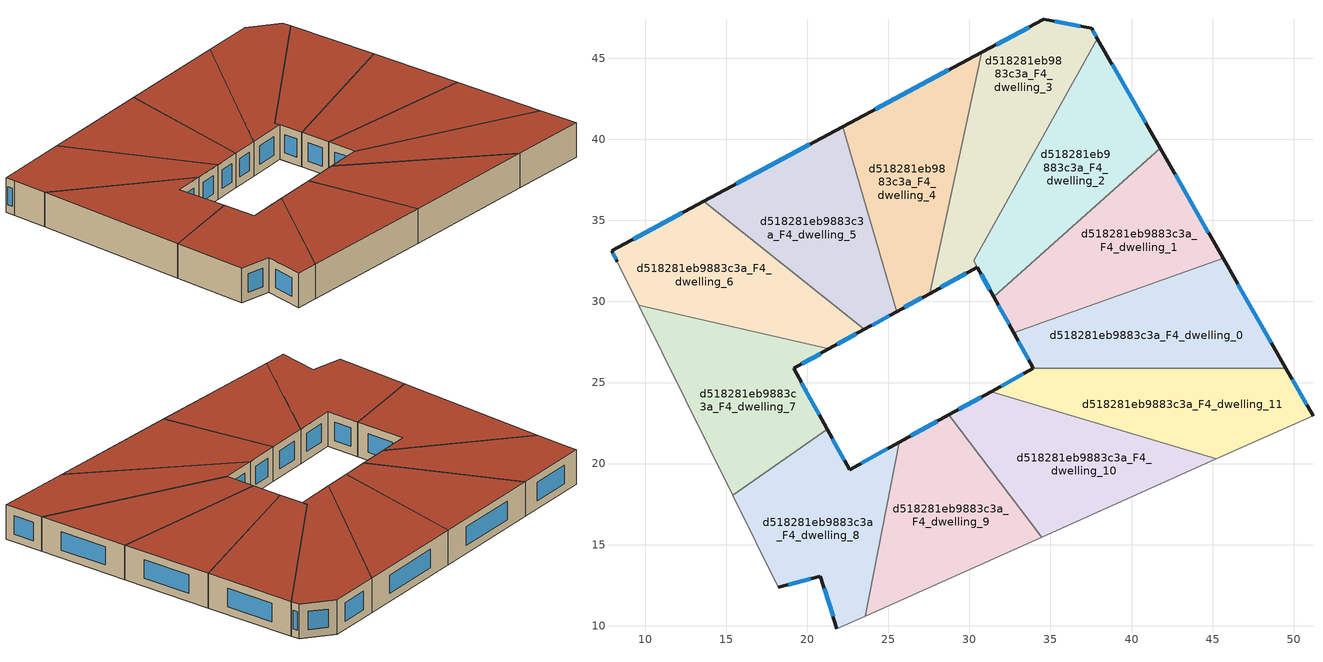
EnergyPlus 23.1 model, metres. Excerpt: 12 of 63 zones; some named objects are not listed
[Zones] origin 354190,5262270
d518281eb9883c3a_F4_dwelling_0
 floor to d518281eb9883c3a_F3_dwelling_0 (EU_floor_Construction): 45.65,32.65 49.53,25.87 33.95,25.88 32.73,28.07 z12
 wall outside (EU_wall_Construction): 32.73,28.07 33.95,25.88 / 49.53,25.87 45.65,32.65 z12:15
 wall to d518281eb9883c3a_F4_dwelling_1 (EU_wall_Construction): 45.65,32.65 32.73,28.07 z12:15
 wall to d518281eb9883c3a_F4_dwelling_11 (EU_wall_Construction): 33.94,25.87 49.53,25.87 z12:15
 window (EU_Window_Construction): 33.02,27.55 33.66,26.39 / 48.62,27.46 46.56,31.06 z12.7:14.3
 roof outside (EU_roof_Construction): 49.53,25.87 45.65,32.65 32.73,28.07 33.95,25.88 z15
d518281eb9883c3a_F4_dwelling_1
 floor to d518281eb9883c3a_F3_dwelling_1 (EU_floor_Construction): 41.77,39.44 45.65,32.65 32.73,28.07 31.5,30.29 z12
 wall outside (EU_wall_Construction): 31.5,30.29 32.73,28.07 / 45.65,32.65 41.77,39.44 z12:15
 wall to d518281eb9883c3a_F4_dwelling_2 (EU_wall_Construction): 41.77,39.44 31.5,30.29 z12:15
 window (EU_Window_Construction): 31.79,29.76 32.44,28.59 / 44.74,34.25 42.68,37.85 z12.7:14.3
 roof outside (EU_roof_Construction): 45.65,32.65 41.77,39.44 31.5,30.29 32.73,28.07 z15
d518281eb9883c3a_F4_dwelling_10
 floor to d518281eb9883c3a_F3_dwelling_10 (EU_floor_Construction): 45.24,20.29 34.47,15.47 28.73,23 31.34,24.44 z12
 wall outside (EU_wall_Construction): 31.34,24.44 28.73,23 z12:15
 wall to d518281eb9883c3a_F4_dwelling_11 (EU_wall_Construction): 45.24,20.29 31.34,24.44 z12:15
 wall adiabatic (EU_wall_Construction): 34.47,15.47 45.24,20.29 z12:15
 wall to d518281eb9883c3a_F4_dwelling_9 (EU_wall_Construction): 28.73,23 34.47,15.47 z12:15
 window (EU_Window_Construction): 30.73,24.1 29.34,23.34 z12.7:14.3
 roof outside (EU_roof_Construction): 45.24,20.29 31.34,24.44 28.73,23 34.47,15.47 z15
d518281eb9883c3a_F4_dwelling_11
 floor to d518281eb9883c3a_F3_dwelling_11 (EU_floor_Construction): 49.53,25.87 51.2,22.96 45.24,20.29 31.34,24.44 33.94,25.87 z12
 wall outside (EU_wall_Construction): 33.94,25.87 31.34,24.44 / 51.2,22.96 49.53,25.87 z12:15
 wall adiabatic (EU_wall_Construction): 45.24,20.29 51.2,22.96 z12:15
 window (EU_Window_Construction): 33.33,25.54 31.95,24.78 / 50.8,23.64 49.92,25.19 z12.7:14.3
 roof outside (EU_roof_Construction): 51.2,22.96 49.53,25.87 33.94,25.87 31.34,24.44 45.24,20.29 z15
d518281eb9883c3a_F4_dwelling_2
 floor to d518281eb9883c3a_F3_dwelling_2 (EU_floor_Construction): 37.9,46.22 41.77,39.44 31.5,30.29 30.26,32.52 z12
 wall outside (EU_wall_Construction): 41.77,39.44 37.9,46.22 / 30.49,32.11 31.5,30.29 z12:15
 wall to d518281eb9883c3a_F4_dwelling_3 (EU_wall_Construction): 37.9,46.22 30.26,32.52 30.49,32.11 z12:15
 window (EU_Window_Construction): 40.86,41.03 38.81,44.63 / 30.73,31.68 31.26,30.71 z12.7:14.3
 roof outside (EU_roof_Construction): 41.77,39.44 37.9,46.22 30.26,32.52 31.5,30.29 z15
d518281eb9883c3a_F4_dwelling_3
 floor to d518281eb9883c3a_F3_dwelling_3 (EU_floor_Construction): 37.53,46.86 37.9,46.22 30.26,32.52 30.49,32.11 27.54,30.49 30.75,45.36 34.58,47.41 z12
 wall outside (EU_wall_Construction): 37.9,46.22 37.53,46.86 34.58,47.41 30.75,45.36 / 27.54,30.49 30.49,32.11 z12:15
 wall to d518281eb9883c3a_F4_dwelling_4 (EU_wall_Construction): 30.75,45.36 27.54,30.49 z12:15
 window (EU_Window_Construction): 33.68,46.93 31.65,45.84 / 36.84,46.99 35.27,47.28 / 37.81,46.37 37.62,46.71 / 28.24,30.87 29.8,31.73 z12.7:14.3
 roof outside (EU_roof_Construction): 30.49,32.11 30.26,32.52 37.9,46.22 37.53,46.86 34.58,47.41 30.75,45.36 27.54,30.49 z15
d518281eb9883c3a_F4_dwelling_4
 floor to d518281eb9883c3a_F3_dwelling_4 (EU_floor_Construction): 30.75,45.36 27.54,30.49 25.52,29.38 22.18,40.77 z12
 wall outside (EU_wall_Construction): 25.52,29.38 27.54,30.49 / 30.75,45.36 22.18,40.77 z12:15
 wall to d518281eb9883c3a_F4_dwelling_5 (EU_wall_Construction): 22.18,40.77 25.52,29.38 z12:15
 window (EU_Window_Construction): 26,29.64 27.07,30.23 / 28.74,44.28 24.19,41.85 z12.7:14.3
 roof outside (EU_roof_Construction): 27.54,30.49 30.75,45.36 22.18,40.77 25.52,29.38 z15
d518281eb9883c3a_F4_dwelling_5
 floor to d518281eb9883c3a_F3_dwelling_5 (EU_floor_Construction): 22.18,40.77 25.52,29.38 23.53,28.28 13.61,36.18 z12
 wall outside (EU_wall_Construction): 23.53,28.28 25.52,29.38 / 22.18,40.77 13.61,36.18 z12:15
 wall to d518281eb9883c3a_F4_dwelling_6 (EU_wall_Construction): 13.61,36.18 23.53,28.28 z12:15
 window (EU_Window_Construction): 24,28.54 25.05,29.12 / 20.16,39.69 15.62,37.26 z12.7:14.3
 roof outside (EU_roof_Construction): 25.52,29.38 22.18,40.77 13.61,36.18 23.53,28.28 z15
d518281eb9883c3a_F4_dwelling_6
 floor to d518281eb9883c3a_F3_dwelling_6 (EU_floor_Construction): 23.53,28.28 21.33,27.07 9.61,29.76 8.29,32.44 7.92,33.13 13.61,36.18 z12
 wall outside (EU_wall_Construction): 13.61,36.18 7.92,33.13 8.29,32.44 / 21.33,27.07 23.53,28.28 z12:15
 wall adiabatic (EU_wall_Construction): 8.29,32.44 9.61,29.76 z12:15
 wall to d518281eb9883c3a_F4_dwelling_7 (EU_wall_Construction): 9.61,29.76 21.33,27.07 z12:15
 window (EU_Window_Construction): 12.27,35.46 9.26,33.85 / 21.85,27.35 23.01,27.99 / 8.01,32.97 8.2,32.6 z12.7:14.3
 roof outside (EU_roof_Construction): 23.53,28.28 13.61,36.18 7.92,33.13 8.29,32.44 9.61,29.76 21.33,27.07 z15
d518281eb9883c3a_F4_dwelling_7
 floor to d518281eb9883c3a_F3_dwelling_7 (EU_floor_Construction): 21.33,27.07 19.15,25.87 21.22,22.12 15.4,18.03 9.61,29.76 z12
 wall outside (EU_wall_Construction): 21.22,22.12 19.15,25.87 21.33,27.07 z12:15
 wall to d518281eb9883c3a_F4_dwelling_8 (EU_wall_Construction): 15.4,18.03 21.22,22.12 z12:15
 wall adiabatic (EU_wall_Construction): 9.61,29.76 15.4,18.03 z12:15
 window (EU_Window_Construction): 19.66,26.15 20.82,26.79 / 20.74,23 19.64,24.99 z12.7:14.3
 roof outside (EU_roof_Construction): 21.22,22.12 19.15,25.87 21.33,27.07 9.61,29.76 15.4,18.03 z15
d518281eb9883c3a_F4_dwelling_8
 floor to d518281eb9883c3a_F3_dwelling_8 (EU_floor_Construction): 25.66,21.31 23.57,10.59 21.82,9.81 20.81,13.06 18.2,12.38 15.4,18.03 21.22,22.12 22.6,19.63 z12
 wall outside (EU_wall_Construction): 18.2,12.38 20.81,13.06 21.82,9.81 / 25.66,21.31 22.6,19.63 21.22,22.12 z12:15
 wall adiabatic (EU_wall_Construction): 15.4,18.03 18.2,12.38 / 21.82,9.81 23.57,10.59 z12:15
 wall to d518281eb9883c3a_F4_dwelling_9 (EU_wall_Construction): 23.57,10.59 25.66,21.31 z12:15
 window (EU_Window_Construction): 18.81,12.54 20.2,12.9 / 22.28,20.22 21.55,21.54 / 24.94,20.92 23.32,20.03 / 21.05,12.3 21.59,10.57 z12.7:14.3
 roof outside (EU_roof_Construction): 23.57,10.59 25.66,21.31 22.6,19.63 21.22,22.12 15.4,18.03 18.2,12.38 20.81,13.06 21.82,9.81 z15
d518281eb9883c3a_F4_dwelling_9
 floor to d518281eb9883c3a_F3_dwelling_9 (EU_floor_Construction): 28.73,23 34.47,15.47 23.57,10.59 25.66,21.31 z12
 wall outside (EU_wall_Construction): 28.73,23 25.66,21.31 z12:15
 wall adiabatic (EU_wall_Construction): 23.57,10.59 34.47,15.47 z12:15
 window (EU_Window_Construction): 28.01,22.61 26.38,21.71 z12.7:14.3
 roof outside (EU_roof_Construction): 34.47,15.47 28.73,23 25.66,21.31 23.57,10.59 z15
[Building]
EU S2 Campaign: North Axis=0; Terrain=City; Solar Distribution=FullExterior
[Site:Location]
Budapest.Ferenc.Liszt.Intl.AP: Latitude=47.437; Longitude=19.256; Time Zone=1; Elevation=185
[SizingPeriod:WeatherFileDays]
AnnualSizingPeriod: Begin Month=1; Begin Day of Month=1; End Month=12; End Day of Month=31; Day of Week for Start Day=Monday; Use Weather File Daylight Saving Period=No; Use Weather File Rain and Snow Indicators=No
[MATERIAL]
EU_InternalMass_Material: Roughness=MediumRough; Thickness=0.1; Conductivity=1; Density=1800; Specific Heat=900; Thermal Absorptance=0.9; Solar Absorptance=0.7; Visible Absorptance=0.7
[MATERIAL:NOMASS] Roughness=MediumRough; Thermal Absorptance=0.9; Solar Absorptance=0.7; Visible Absorptance=0.7
Name | Thermal Resistance
EU_wall_NoMass | 0.832559
EU_roof_NoMass | 1.39638
EU_floor_NoMass | 0.872794
[WINDOWMATERIAL:SIMPLEGLAZINGSYSTEM]
EU_Window_SimpleGlazing: UFactor=2.79869; Solar Heat Gain Coefficient=0.75; Visible Transmittance=0.75
[CONSTRUCTION]
EU_wall_Construction: EU_wall_NoMass
EU_roof_Construction: EU_roof_NoMass
EU_floor_Construction: EU_floor_NoMass
EU_Window_Construction: EU_Window_SimpleGlazing
EU_InternalMass_Construction: EU_InternalMass_Material
[ZONE] Type=1; Multiplier=1; Ceiling Height=autocalculate; Floor Area=autocalculate; Part of Total Floor Area=Yes
Name | Volume
d518281eb9883c3a_F4_dwelling_0 | 209.227
d518281eb9883c3a_F4_dwelling_1 | 209.305
d518281eb9883c3a_F4_dwelling_10 | 209.313
d518281eb9883c3a_F4_dwelling_11 | 209.3
d518281eb9883c3a_F4_dwelling_2 | 208.796
d518281eb9883c3a_F4_dwelling_3 | 209.819
d518281eb9883c3a_F4_dwelling_4 | 209.318
d518281eb9883c3a_F4_dwelling_5 | 209.312
d518281eb9883c3a_F4_dwelling_6 | 209.297
d518281eb9883c3a_F4_dwelling_7 | 209.288
d518281eb9883c3a_F4_dwelling_8 | 209.321
d518281eb9883c3a_F4_dwelling_9 | 209.319
[INTERNALMASS] Construction=EU_InternalMass_Construction
Name | Zone or ZoneList | Surface Area
d518281eb9883c3a_F4_dwelling_0_EU_InternalMass | d518281eb9883c3a_F4_dwelling_0 | 69.7733
d518281eb9883c3a_F4_dwelling_1_EU_InternalMass | d518281eb9883c3a_F4_dwelling_1 | 69.7683
d518281eb9883c3a_F4_dwelling_2_EU_InternalMass | d518281eb9883c3a_F4_dwelling_2 | 69.5927
d518281eb9883c3a_F4_dwelling_3_EU_InternalMass | d518281eb9883c3a_F4_dwelling_3 | 69.94
d518281eb9883c3a_F4_dwelling_4_EU_InternalMass | d518281eb9883c3a_F4_dwelling_4 | 69.7728
d518281eb9883c3a_F4_dwelling_5_EU_InternalMass | d518281eb9883c3a_F4_dwelling_5 | 69.771
d518281eb9883c3a_F4_dwelling_6_EU_InternalMass | d518281eb9883c3a_F4_dwelling_6 | 69.7656
d518281eb9883c3a_F4_dwelling_7_EU_InternalMass | d518281eb9883c3a_F4_dwelling_7 | 69.7629
d518281eb9883c3a_F4_dwelling_8_EU_InternalMass | d518281eb9883c3a_F4_dwelling_8 | 69.7736
d518281eb9883c3a_F4_dwelling_9_EU_InternalMass | d518281eb9883c3a_F4_dwelling_9 | 69.7729
d518281eb9883c3a_F4_dwelling_10_EU_InternalMass | d518281eb9883c3a_F4_dwelling_10 | 69.7713
d518281eb9883c3a_F4_dwelling_11_EU_InternalMass | d518281eb9883c3a_F4_dwelling_11 | 69.7667
[OTHEREQUIPMENT] Fuel Type=Electricity; Design Level Calculation Method=Watts/Area; Power per Zone Floor Area=1; Fraction Latent=0; Fraction Radiant=0; Fraction Lost=0; Carbon Dioxide Generation Rate=0; EndUse Subcategory=EU_Step8_InternalGains
Name | Zone or ZoneList or Space or SpaceList | Schedule
EU_Step8_InternalGain_d518281eb9883c3a_F4_dwelling_0_f000 | d518281eb9883c3a_F4_dwelling_0 | EU_Step8_GainSchedule_d518281eb9883c3a_F4_dwelling_0_f000
EU_Step8_InternalGain_d518281eb9883c3a_F4_dwelling_1_f000 | d518281eb9883c3a_F4_dwelling_1 | EU_Step8_GainSchedule_d518281eb9883c3a_F4_dwelling_1_f000
EU_Step8_InternalGain_d518281eb9883c3a_F4_dwelling_2_f000 | d518281eb9883c3a_F4_dwelling_2 | EU_Step8_GainSchedule_d518281eb9883c3a_F4_dwelling_2_f000
EU_Step8_InternalGain_d518281eb9883c3a_F4_dwelling_3_f000 | d518281eb9883c3a_F4_dwelling_3 | EU_Step8_GainSchedule_d518281eb9883c3a_F4_dwelling_3_f000
EU_Step8_InternalGain_d518281eb9883c3a_F4_dwelling_4_f000 | d518281eb9883c3a_F4_dwelling_4 | EU_Step8_GainSchedule_d518281eb9883c3a_F4_dwelling_4_f000
EU_Step8_InternalGain_d518281eb9883c3a_F4_dwelling_5_f000 | d518281eb9883c3a_F4_dwelling_5 | EU_Step8_GainSchedule_d518281eb9883c3a_F4_dwelling_5_f000
EU_Step8_InternalGain_d518281eb9883c3a_F4_dwelling_6_f000 | d518281eb9883c3a_F4_dwelling_6 | EU_Step8_GainSchedule_d518281eb9883c3a_F4_dwelling_6_f000
EU_Step8_InternalGain_d518281eb9883c3a_F4_dwelling_7_f000 | d518281eb9883c3a_F4_dwelling_7 | EU_Step8_GainSchedule_d518281eb9883c3a_F4_dwelling_7_f000
EU_Step8_InternalGain_d518281eb9883c3a_F4_dwelling_8_f000 | d518281eb9883c3a_F4_dwelling_8 | EU_Step8_GainSchedule_d518281eb9883c3a_F4_dwelling_8_f000
EU_Step8_InternalGain_d518281eb9883c3a_F4_dwelling_9_f000 | d518281eb9883c3a_F4_dwelling_9 | EU_Step8_GainSchedule_d518281eb9883c3a_F4_dwelling_9_f000
EU_Step8_InternalGain_d518281eb9883c3a_F4_dwelling_10_f000 | d518281eb9883c3a_F4_dwelling_10 | EU_Step8_GainSchedule_d518281eb9883c3a_F4_dwelling_10_f000
EU_Step8_InternalGain_d518281eb9883c3a_F4_dwelling_11_f000 | d518281eb9883c3a_F4_dwelling_11 | EU_Step8_GainSchedule_d518281eb9883c3a_F4_dwelling_11_f000
[ZONEVENTILATION:DESIGNFLOWRATE] Schedule=EU_AlwaysOn; Design Flow Rate Calculation Method=AirChanges/Hour; Air Changes per Hour=0.475469; Ventilation Type=Natural; Fan Pressure Rise=0; Fan Total Efficiency=1; Constant Term Coefficient=1; Temperature Term Coefficient=0; Velocity Term Coefficient=0; Velocity Squared Term Coefficient=0; Minimum Indoor Temperature=-100; Maximum Indoor Temperature=100; Delta Temperature=-100; Minimum Outdoor Temperature=-100; Maximum Outdoor Temperature=100; Maximum Wind Speed=40
Name | Zone or ZoneList or Space or SpaceList
EU_ConstantAir_d518281eb9883c3a_F4_dwelling_0 | d518281eb9883c3a_F4_dwelling_0
EU_ConstantAir_d518281eb9883c3a_F4_dwelling_1 | d518281eb9883c3a_F4_dwelling_1
EU_ConstantAir_d518281eb9883c3a_F4_dwelling_2 | d518281eb9883c3a_F4_dwelling_2
EU_ConstantAir_d518281eb9883c3a_F4_dwelling_3 | d518281eb9883c3a_F4_dwelling_3
EU_ConstantAir_d518281eb9883c3a_F4_dwelling_4 | d518281eb9883c3a_F4_dwelling_4
EU_ConstantAir_d518281eb9883c3a_F4_dwelling_5 | d518281eb9883c3a_F4_dwelling_5
EU_ConstantAir_d518281eb9883c3a_F4_dwelling_6 | d518281eb9883c3a_F4_dwelling_6
EU_ConstantAir_d518281eb9883c3a_F4_dwelling_7 | d518281eb9883c3a_F4_dwelling_7
EU_ConstantAir_d518281eb9883c3a_F4_dwelling_8 | d518281eb9883c3a_F4_dwelling_8
EU_ConstantAir_d518281eb9883c3a_F4_dwelling_9 | d518281eb9883c3a_F4_dwelling_9
EU_ConstantAir_d518281eb9883c3a_F4_dwelling_10 | d518281eb9883c3a_F4_dwelling_10
EU_ConstantAir_d518281eb9883c3a_F4_dwelling_11 | d518281eb9883c3a_F4_dwelling_11
[HVACTEMPLATE:ZONE:IDEALLOADSAIRSYSTEM] System Availability Schedule=EU_AlwaysOn; Maximum Heating Supply Air Temperature=50; Minimum Cooling Supply Air Temperature=13; Maximum Heating Supply Air Humidity Ratio=0.0156; Minimum Cooling Supply Air Humidity Ratio=0.0077; Heating Limit=NoLimit; Cooling Limit=NoLimit; Heating Availability Schedule=EU_AlwaysOn; Cooling Availability Schedule=EU_CoolingOff; Dehumidification Control Type=ConstantSensibleHeatRatio; Cooling Sensible Heat Ratio=0.7; Dehumidification Setpoint=60; Humidification Control Type=None; Humidification Setpoint=30; Outdoor Air Method=None; Outdoor Air Flow Rate per Person=0.00944; Outdoor Air Flow Rate per Zone Floor Area=0; Outdoor Air Flow Rate per Zone=0; Demand Controlled Ventilation Type=None; Outdoor Air Economizer Type=NoEconomizer; Heat Recovery Type=None; Sensible Heat Recovery Effectiveness=0.7; Latent Heat Recovery Effectiveness=0.65
Name | Template Thermostat
d518281eb9883c3a_F4_dwelling_0 | EU_HeatOnly_d518281eb9883c3a_F4_dwelling_0
d518281eb9883c3a_F4_dwelling_1 | EU_HeatOnly_d518281eb9883c3a_F4_dwelling_1
d518281eb9883c3a_F4_dwelling_2 | EU_HeatOnly_d518281eb9883c3a_F4_dwelling_2
d518281eb9883c3a_F4_dwelling_3 | EU_HeatOnly_d518281eb9883c3a_F4_dwelling_3
d518281eb9883c3a_F4_dwelling_4 | EU_HeatOnly_d518281eb9883c3a_F4_dwelling_4
d518281eb9883c3a_F4_dwelling_5 | EU_HeatOnly_d518281eb9883c3a_F4_dwelling_5
d518281eb9883c3a_F4_dwelling_6 | EU_HeatOnly_d518281eb9883c3a_F4_dwelling_6
d518281eb9883c3a_F4_dwelling_7 | EU_HeatOnly_d518281eb9883c3a_F4_dwelling_7
d518281eb9883c3a_F4_dwelling_8 | EU_HeatOnly_d518281eb9883c3a_F4_dwelling_8
d518281eb9883c3a_F4_dwelling_9 | EU_HeatOnly_d518281eb9883c3a_F4_dwelling_9
d518281eb9883c3a_F4_dwelling_10 | EU_HeatOnly_d518281eb9883c3a_F4_dwelling_10
d518281eb9883c3a_F4_dwelling_11 | EU_HeatOnly_d518281eb9883c3a_F4_dwelling_11
[SIZING:ZONE] Zone Cooling Design Supply Air Temperature Input Method=SupplyAirTemperature; Zone Cooling Design Supply Air Temperature=13; Zone Heating Design Supply Air Temperature Input Method=SupplyAirTemperature; Zone Heating Design Supply Air Temperature=50; Zone Cooling Design Supply Air Humidity Ratio=0.008; Zone Heating Design Supply Air Humidity Ratio=0.008; Cooling Design Air Flow Method=DesignDay; Cooling Design Air Flow Rate=0; Cooling Minimum Air Flow per Zone Floor Area=0.000762; Cooling Minimum Air Flow=0; Cooling Minimum Air Flow Fraction=0.2; Heating Design Air Flow Method=DesignDay; Heating Design Air Flow Rate=0; Heating Maximum Air Flow per Zone Floor Area=0.002032; Heating Maximum Air Flow=0.141576; Heating Maximum Air Flow Fraction=0.3; Account for Dedicated Outdoor Air System=No; Dedicated Outdoor Air System Control Strategy=NeutralSupplyAir; Dedicated Outdoor Air Low Setpoint Temperature for Design=autosize; Dedicated Outdoor Air High Setpoint Temperature for Design=autosize; Zone Load Sizing Method=Sensible Load Only No Latent Load; Zone Latent Cooling Design Supply Air Humidity Ratio Input Method=HumidityRatioDifference; Zone Cooling Design Supply Air Humidity Ratio Difference=0.005; Zone Latent Heating Design Supply Air Humidity Ratio Input Method=HumidityRatioDifference; Zone Humidification Design Supply Air Humidity Ratio Difference=0.005
d518281eb9883c3a_F4_dwelling_0; d518281eb9883c3a_F4_dwelling_1; d518281eb9883c3a_F4_dwelling_2; d518281eb9883c3a_F4_dwelling_3; d518281eb9883c3a_F4_dwelling_4; d518281eb9883c3a_F4_dwelling_5; d518281eb9883c3a_F4_dwelling_6; d518281eb9883c3a_F4_dwelling_7; d518281eb9883c3a_F4_dwelling_8; d518281eb9883c3a_F4_dwelling_9; d518281eb9883c3a_F4_dwelling_10; d518281eb9883c3a_F4_dwelling_11
[SCHEDULE:CONSTANT]
Name | Hourly Value
EU_AlwaysOn | 1
EU_CoolingOff | 0
[SCHEDULE:FILE] Column Number=1; Rows to Skip at Top=0; Number of Hours of Data=8760; Column Separator=Comma; Interpolate to Timestep=No; Minutes per Item=60; Adjust Schedule for Daylight Savings=Yes
Name | File
EU_Step8_GainSchedule_d518281eb9883c3a_F4_dwelling_0_f000 | ../../schedules/d518281eb9883c3a/d518281eb9883c3a_F4_dwelling_0_f000_gain.csv
EU_Step8_GainSchedule_d518281eb9883c3a_F4_dwelling_1_f000 | ../../schedules/d518281eb9883c3a/d518281eb9883c3a_F4_dwelling_1_f000_gain.csv
EU_Step8_GainSchedule_d518281eb9883c3a_F4_dwelling_2_f000 | ../../schedules/d518281eb9883c3a/d518281eb9883c3a_F4_dwelling_2_f000_gain.csv
EU_Step8_GainSchedule_d518281eb9883c3a_F4_dwelling_3_f000 | ../../schedules/d518281eb9883c3a/d518281eb9883c3a_F4_dwelling_3_f000_gain.csv
EU_Step8_GainSchedule_d518281eb9883c3a_F4_dwelling_4_f000 | ../../schedules/d518281eb9883c3a/d518281eb9883c3a_F4_dwelling_4_f000_gain.csv
EU_Step8_GainSchedule_d518281eb9883c3a_F4_dwelling_5_f000 | ../../schedules/d518281eb9883c3a/d518281eb9883c3a_F4_dwelling_5_f000_gain.csv
EU_Step8_GainSchedule_d518281eb9883c3a_F4_dwelling_6_f000 | ../../schedules/d518281eb9883c3a/d518281eb9883c3a_F4_dwelling_6_f000_gain.csv
EU_Step8_GainSchedule_d518281eb9883c3a_F4_dwelling_7_f000 | ../../schedules/d518281eb9883c3a/d518281eb9883c3a_F4_dwelling_7_f000_gain.csv
EU_Step8_GainSchedule_d518281eb9883c3a_F4_dwelling_8_f000 | ../../schedules/d518281eb9883c3a/d518281eb9883c3a_F4_dwelling_8_f000_gain.csv
EU_Step8_GainSchedule_d518281eb9883c3a_F4_dwelling_9_f000 | ../../schedules/d518281eb9883c3a/d518281eb9883c3a_F4_dwelling_9_f000_gain.csv
EU_Step8_GainSchedule_d518281eb9883c3a_F4_dwelling_10_f000 | ../../schedules/d518281eb9883c3a/d518281eb9883c3a_F4_dwelling_10_f000_gain.csv
EU_Step8_GainSchedule_d518281eb9883c3a_F4_dwelling_11_f000 | ../../schedules/d518281eb9883c3a/d518281eb9883c3a_F4_dwelling_11_f000_gain.csv
